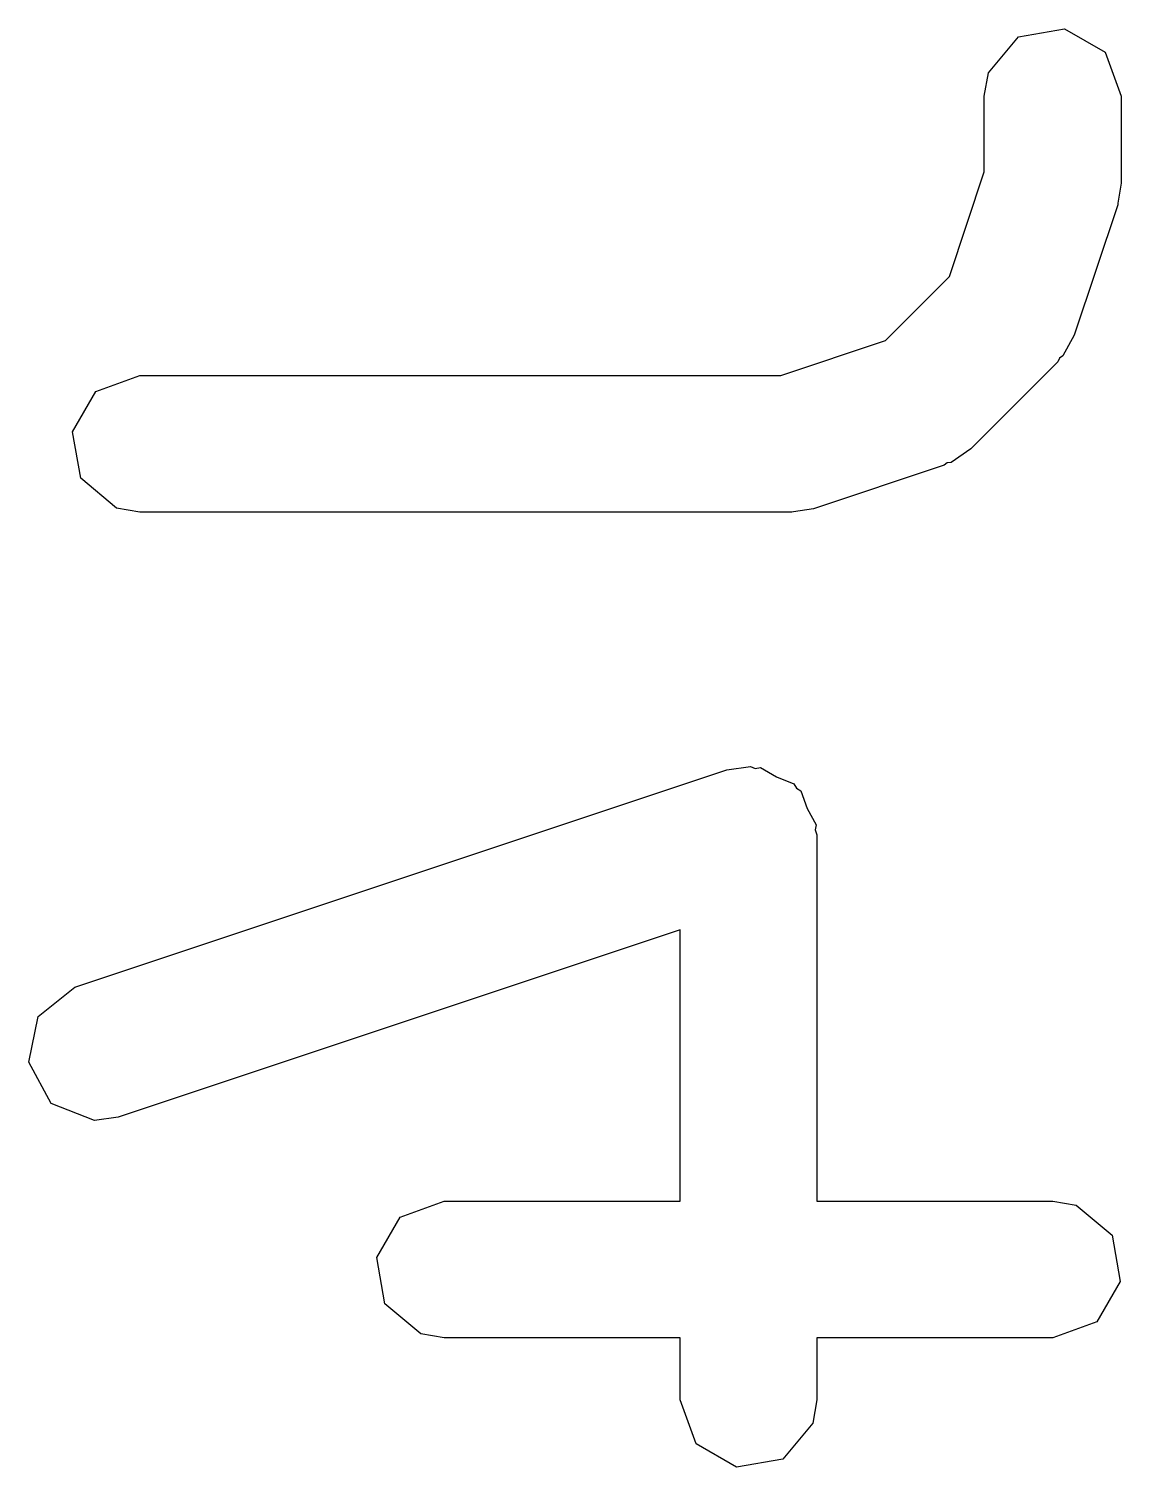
# Model space of a CAD drawing. Extents: x 4.56 to 9.29, y -6.2 to -0.8.
# Drawn here: x 8.7316 to 8.7787, y -2.1417 to -2.0796 of the extents above; entities that cross this region are included whole.
import ezdxf

# ---------------------------------------------------------------- set-up
doc = ezdxf.new("R2010")
doc.units = 0
doc.header["$MEASUREMENT"] = 0
doc.layers.add('BLACK', color=7, linetype='CONTINUOUS')

msp = doc.modelspace()

# ---------------------------------------------------------------- linework, layer by layer
at = {"layer": 'BLACK', "linetype": 'CONTINUOUS'}
for p, q in [((8.773006, -2.081499), (8.774304, -2.079951)), ((8.774304, -2.079951), (8.776293, -2.079601)), ((8.776293, -2.079601), (8.778042, -2.08061)), ((8.778042, -2.08061), (8.778733, -2.082508)), ((8.772828, -2.082508), (8.773006, -2.081499)), ((8.772828, -2.085779), (8.772828, -2.082508)), ((8.778733, -2.082508), (8.778733, -2.086258)), ((8.771325, -2.090287), (8.772828, -2.085779)), ((8.778733, -2.086258), (8.77858, -2.087127)), ((8.778581, -2.087192), (8.776707, -2.092816)), ((8.77858, -2.087127), (8.778581, -2.087192)), ((8.768561, -2.093051), (8.771325, -2.090287)), ((8.764053, -2.094554), (8.768561, -2.093051)), ((8.776707, -2.092816), (8.776218, -2.093718)), ((8.776068, -2.09381), (8.775993, -2.09397)), ((8.776218, -2.093718), (8.776068, -2.09381)), ((8.775993, -2.09397), (8.772244, -2.09772)), ((8.734512, -2.095245), (8.73641, -2.094554)), ((8.73641, -2.094554), (8.764053, -2.094554)), ((8.733502, -2.096994), (8.734512, -2.095245)), ((8.733853, -2.098983), (8.733502, -2.096994)), ((8.772244, -2.09772), (8.771404, -2.098308)), ((8.77109, -2.098433), (8.765465, -2.100308)), ((8.771228, -2.098323), (8.77109, -2.098433)), ((8.771404, -2.098308), (8.771228, -2.098323)), ((8.7354, -2.100281), (8.733853, -2.098983)), ((8.73641, -2.100459), (8.7354, -2.100281)), ((8.764532, -2.100459), (8.73641, -2.100459)), ((8.764592, -2.100437), (8.764532, -2.100459)), ((8.765465, -2.100308), (8.764592, -2.100437)), ((8.733602, -2.120952), (8.761723, -2.111578)), ((8.761723, -2.111578), (8.762738, -2.111428)), ((8.762738, -2.111428), (8.762947, -2.111511)), ((8.762947, -2.111511), (8.76317, -2.111472)), ((8.76317, -2.111472), (8.763867, -2.111874)), ((8.763867, -2.111874), (8.764616, -2.11217)), ((8.764616, -2.11217), (8.764723, -2.112369)), ((8.764723, -2.112369), (8.764919, -2.112481)), ((8.764919, -2.112481), (8.765194, -2.113238)), ((8.765194, -2.113238), (8.765578, -2.113946)), ((8.765578, -2.113946), (8.765532, -2.114167)), ((8.765532, -2.114167), (8.76561, -2.114379)), ((8.76561, -2.114379), (8.76561, -2.130174)), ((8.759704, -2.118476), (8.735469, -2.126554)), ((8.759704, -2.130174), (8.759704, -2.118476)), ((8.73202, -2.122208), (8.733602, -2.120952)), ((8.731615, -2.124186), (8.73202, -2.122208)), ((8.732576, -2.125963), (8.731615, -2.124186)), ((8.734455, -2.126705), (8.732576, -2.125963)), ((8.735469, -2.126554), (8.734455, -2.126705)), ((8.747636, -2.130865), (8.749534, -2.130174)), ((8.749534, -2.130174), (8.759704, -2.130174)), ((8.76561, -2.130174), (8.77578, -2.130174)), ((8.77578, -2.130174), (8.77679, -2.130352)), ((8.77679, -2.130352), (8.778337, -2.131651)), ((8.746626, -2.132614), (8.747636, -2.130865)), ((8.778337, -2.131651), (8.778688, -2.13364)), ((8.746976, -2.134603), (8.746626, -2.132614)), ((8.778688, -2.13364), (8.777678, -2.135389)), ((8.748524, -2.135902), (8.746976, -2.134603)), ((8.777678, -2.135389), (8.77578, -2.13608)), ((8.749534, -2.13608), (8.748524, -2.135902)), ((8.759704, -2.13608), (8.749534, -2.13608)), ((8.759704, -2.138751), (8.759704, -2.13608)), ((8.77578, -2.13608), (8.76561, -2.13608)), ((8.76561, -2.13608), (8.76561, -2.138751)), ((8.760395, -2.140649), (8.759704, -2.138751)), ((8.76561, -2.138751), (8.765432, -2.139761)), ((8.765432, -2.139761), (8.764133, -2.141309)), ((8.762144, -2.141659), (8.760395, -2.140649)), ((8.764133, -2.141309), (8.762144, -2.141659))]:
    msp.add_line(p, q, dxfattribs=at)

doc.saveas('drawing.dxf')
